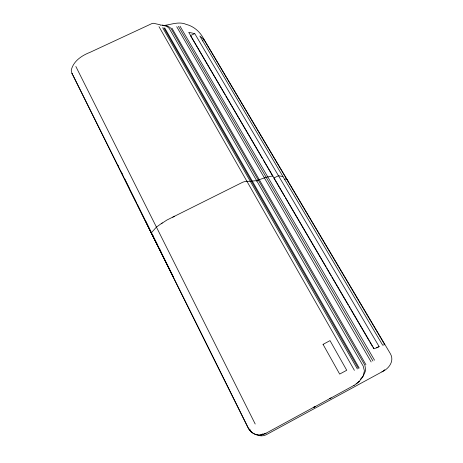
<?xml version="1.0" encoding="UTF-8"?>
<svg xmlns="http://www.w3.org/2000/svg" width="463" height="463" viewBox="0 0 463 463"><rect width="100%" height="100%" fill="white"/><g stroke="black" fill="none" stroke-linecap="round" stroke-linejoin="round"><path stroke-width="0.69" d="M353.906 385.442C359.739 382.16 363.623 376.558 365.666 370.255L364.896 365.238L170.911 28.255L167.942 26.107L162.698 25.575C170.627 25.019 178.423 20.922 186.41 24.452C193.598 26.298 199.611 31.426 203.135 37.885L390.245 353.489C394.8 360.984 388.868 368.82 381.906 371.887L266.509 434.583A11.459 10.904 80 0 1 258.146 435.284M360.289 379.359L363.079 376.292L364.416 370.892L363.206 366.1L169.203 28.411L166.611 26.09L162.426 25.06L160.435 25.216M358.999 381.657L359.392 381.367M356.082 383.821L359.178 381.477M202.308 40.918L203.83 39.465L199.831 36.016L382.687 345.19L384.73 344.68L203.83 39.465M314.145 407.058L313.827 407.342L331.12 397.844M314.962 406.699L315.291 406.41L313.966 407.156M161.217 223.779L166.854 220.07L242.844 182.167L245.917 181.259L250.315 181.34L256.641 180.599L266.15 177.277L272.823 175.899M329.743 398.672L354.183 385.291M284.479 179.742L286.192 178.429L288.061 181.126M162.281 222.906L156.425 227.09L151.222 232.947L157.64 245.205M172.763 217.222L174.597 216.198M314.024 407.099L264.923 433.831C258.962 436.922 251.478 434.138 248.469 428.263L72.975 75.203M160.343 24.823L153.537 23.272L152.124 23.474L90.048 52.331C81.789 55.531 73.339 61.087 71.233 70.266L71.91 73.362L248.249 428.2C250.709 432.5 255.2 435.469 260.299 435.197L262.666 433.918M376.61 347.927L379.116 346.573L194.749 33.596L188.748 32.346L374.104 348.818L379.116 346.573M323.047 344.362L330.021 340.641L346.735 370.267L339.674 374.075L323.052 344.356M256.427 181.114L258.354 180.153M129.437 188.916L135.937 201.671M194.749 33.596L190.449 35.616L225.041 94.701M260.299 435.197L266.057 433.189M255.634 434.618L257.162 434.803M282.974 176.588L278.471 175.72L273.841 178.035L284.78 196.717M248.481 428.269L251.461 432.176M152.344 234.654L153.079 235.736M225.77 95.945L262.55 158.757M263.279 160.001L272.748 176.171M285.509 197.961L325.981 267.082M326.71 268.326L331.086 275.798M331.815 277.042L348.222 305.065M348.952 306.309L350.045 308.179M350.775 309.423L369.005 340.56M369.734 341.804L372.287 346.162M373.016 347.406L373.745 348.651M180.02 26.177L374.538 360.197M178.405 26.327L372.946 361.013M176.71 26.704L371.152 361.95M171.941 28.156L365.926 364.711M164.706 27.919L359.195 368.062M163.838 27.832L358.408 368.444M162.663 27.716L357.355 368.959M158.994 26.651L354.392 370.336M71.91 73.362L72.674 74.711L72.355 73.426M159.278 248.376L160.916 251.548M75.857 66.481L255.211 424.027M141.626 213.235L173.515 277.169M250.032 429.618L251.328 432.205M118.129 165.488L118.765 166.784M121.318 171.97L122.915 175.211M124.506 178.452L129.293 188.175M137.517 204.883L140.995 211.95M145.88 221.517L151.742 233.792M384.603 369.734A11.234 10.493 46.8 0 1 381.906 371.887"/></g></svg>
